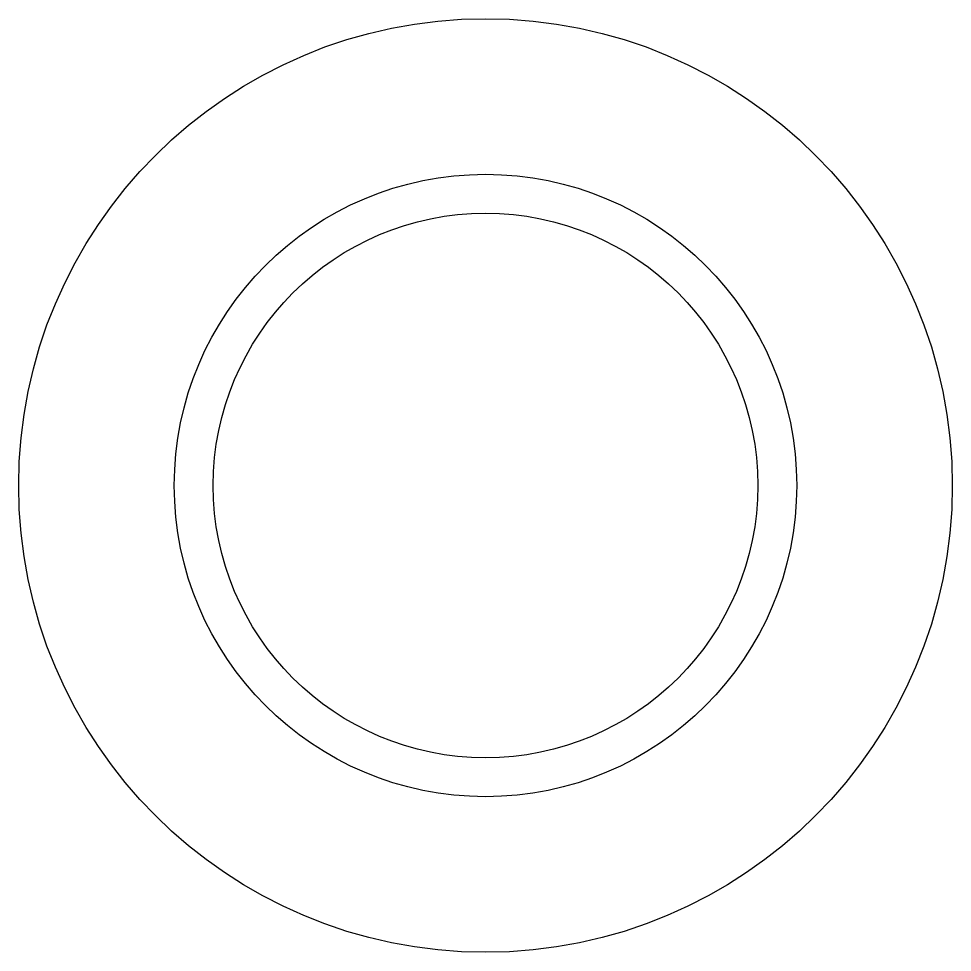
# Model space of a CAD drawing. Header units: inches. Extents: x 2.17 to 5.17, y 2.44 to 5.44.
import ezdxf

# ---------------------------------------------------------------- set-up
doc = ezdxf.new("R2010")
doc.units = ezdxf.units.IN
doc.layers.get('0').update_dxf_attribs({"linetype": 'CONTINUOUS'})

msp = doc.modelspace()

# ---------------------------------------------------------------- linework, layer by layer
for radius in [1.5, 1, 1, 0.875]:
    msp.add_circle((3.6714, 3.9406), radius)

doc.saveas('drawing.dxf')
